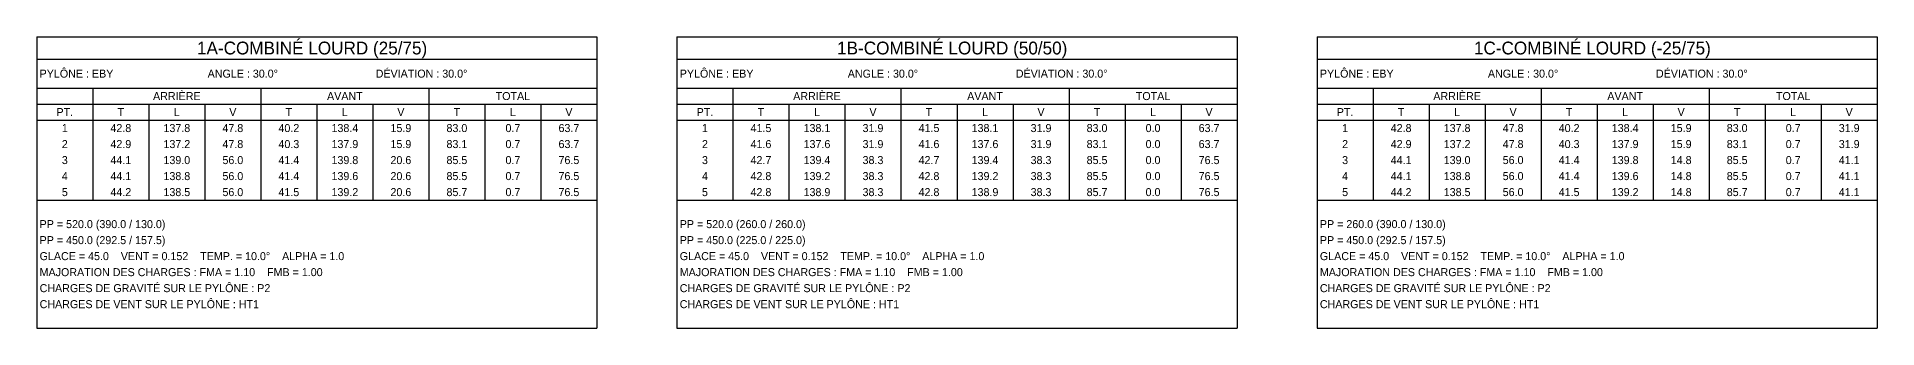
# Model space of a CAD drawing. Header units: metres. Extents: x 0 to 12350, y -182 to 0.
# Drawn here: x 0 to 1150, y -182 to 0 of the extents above; entities that cross this region are included whole.
import ezdxf
from ezdxf.enums import TextEntityAlignment as Align

# ---------------------------------------------------------------- set-up
doc = ezdxf.new("R2010")
doc.units = ezdxf.units.M

msp = doc.modelspace()

# ---------------------------------------------------------------- linework, layer by layer
at = {"color": 6}
for p, q in [((0, 0), (350, 0)), ((0, 0), (0, -182)), ((350, 0), (350, -182)), ((400, 0), (750, 0)), ((400, 0), (400, -182)), ((750, 0), (750, -182)), ((800, 0), (1150, 0)), ((800, 0), (800, -182)), ((1150, 0), (1150, -182)), ((0, -14), (350, -14)), ((400, -14), (750, -14)), ((800, -14), (1150, -14)), ((0, -32), (350, -32)), ((400, -32), (750, -32)), ((800, -32), (1150, -32)), ((0, -52), (350, -52)), ((400, -52), (750, -52)), ((800, -52), (1150, -52)), ((0, -102), (350, -102)), ((400, -102), (750, -102)), ((800, -102), (1150, -102)), ((0, -182), (350, -182)), ((400, -182), (750, -182)), ((800, -182), (1150, -182))]:
    msp.add_line(p, q, dxfattribs=at)
at = {"color": 4}
for p, q in [((35, -32), (35, -102)), ((140, -32), (140, -102)), ((245, -32), (245, -102)), ((435, -32), (435, -102)), ((540, -32), (540, -102)), ((645, -32), (645, -102)), ((835, -32), (835, -102)), ((940, -32), (940, -102)), ((1045, -32), (1045, -102)), ((0, -42), (350, -42)), ((70, -42), (70, -102)), ((105, -42), (105, -102)), ((175, -42), (175, -102)), ((210, -42), (210, -102)), ((280, -42), (280, -102)), ((315, -42), (315, -102)), ((400, -42), (750, -42)), ((470, -42), (470, -102)), ((505, -42), (505, -102)), ((575, -42), (575, -102)), ((610, -42), (610, -102)), ((680, -42), (680, -102)), ((715, -42), (715, -102)), ((800, -42), (1150, -42)), ((870, -42), (870, -102)), ((905, -42), (905, -102)), ((975, -42), (975, -102)), ((1010, -42), (1010, -102)), ((1080, -42), (1080, -102)), ((1115, -42), (1115, -102))]:
    msp.add_line(p, q, dxfattribs=at)

# ---------------------------------------------------------------- texts
for s, height, p in [('1A-COMBINÉ LOURD (25/75)  ', 8, (175, -7)), ('1B-COMBINÉ LOURD (50/50)  ', 8, (575, -7)), ('1C-COMBINÉ LOURD (-25/75)  ', 8, (975, -7)), ('ARRIÈRE', 5, (87.5, -37)), ('AVANT', 5, (192.5, -37)), ('TOTAL', 5, (297.5, -37)), ('ARRIÈRE', 5, (487.5, -37)), ('AVANT', 5, (592.5, -37)), ('TOTAL', 5, (697.5, -37)), ('ARRIÈRE', 5, (887.5, -37)), ('AVANT', 5, (992.5, -37)), ('TOTAL', 5, (1097.5, -37)), ('PT.', 5, (17.5, -47)), ('T', 5, (52.5, -47)), ('L', 5, (87.5, -47)), ('V', 5, (122.5, -47)), ('T', 5, (157.5, -47)), ('L', 5, (192.5, -47)), ('V', 5, (227.5, -47)), ('T', 5, (262.5, -47)), ('L', 5, (297.5, -47)), ('V', 5, (332.5, -47)), ('PT.', 5, (417.5, -47)), ('T', 5, (452.5, -47)), ('L', 5, (487.5, -47)), ('V', 5, (522.5, -47)), ('T', 5, (557.5, -47)), ('L', 5, (592.5, -47)), ('V', 5, (627.5, -47)), ('T', 5, (662.5, -47)), ('L', 5, (697.5, -47)), ('V', 5, (732.5, -47)), ('PT.', 5, (817.5, -47)), ('T', 5, (852.5, -47)), ('L', 5, (887.5, -47)), ('V', 5, (922.5, -47)), ('T', 5, (957.5, -47)), ('L', 5, (992.5, -47)), ('V', 5, (1027.5, -47)), ('T', 5, (1062.5, -47)), ('L', 5, (1097.5, -47)), ('V', 5, (1132.5, -47)), ('1', 5, (17.5, -57)), ('42.8', 5, (52.5, -57)), ('137.8', 5, (87.5, -57)), ('47.8', 5, (122.5, -57)), ('40.2', 5, (157.5, -57)), ('138.4', 5, (192.5, -57)), ('15.9', 5, (227.5, -57)), ('83.0', 5, (262.5, -57)), ('0.7', 5, (297.5, -57)), ('63.7', 5, (332.5, -57)), ('1', 5, (417.5, -57)), ('41.5', 5, (452.5, -57)), ('138.1', 5, (487.5, -57)), ('31.9', 5, (522.5, -57)), ('41.5', 5, (557.5, -57)), ('138.1', 5, (592.5, -57)), ('31.9', 5, (627.5, -57)), ('83.0', 5, (662.5, -57)), ('0.0', 5, (697.5, -57)), ('63.7', 5, (732.5, -57)), ('1', 5, (817.5, -57)), ('42.8', 5, (852.5, -57)), ('137.8', 5, (887.5, -57)), ('47.8', 5, (922.5, -57)), ('40.2', 5, (957.5, -57)), ('138.4', 5, (992.5, -57)), ('15.9', 5, (1027.5, -57)), ('83.0', 5, (1062.5, -57)), ('0.7', 5, (1097.5, -57)), ('31.9', 5, (1132.5, -57)), ('2', 5, (17.5, -67)), ('42.9', 5, (52.5, -67)), ('137.2', 5, (87.5, -67)), ('47.8', 5, (122.5, -67)), ('40.3', 5, (157.5, -67)), ('137.9', 5, (192.5, -67)), ('15.9', 5, (227.5, -67)), ('83.1', 5, (262.5, -67)), ('0.7', 5, (297.5, -67)), ('63.7', 5, (332.5, -67)), ('2', 5, (417.5, -67)), ('41.6', 5, (452.5, -67)), ('137.6', 5, (487.5, -67)), ('31.9', 5, (522.5, -67)), ('41.6', 5, (557.5, -67)), ('137.6', 5, (592.5, -67)), ('31.9', 5, (627.5, -67)), ('83.1', 5, (662.5, -67)), ('0.0', 5, (697.5, -67)), ('63.7', 5, (732.5, -67)), ('2', 5, (817.5, -67)), ('42.9', 5, (852.5, -67)), ('137.2', 5, (887.5, -67)), ('47.8', 5, (922.5, -67)), ('40.3', 5, (957.5, -67)), ('137.9', 5, (992.5, -67)), ('15.9', 5, (1027.5, -67)), ('83.1', 5, (1062.5, -67)), ('0.7', 5, (1097.5, -67)), ('31.9', 5, (1132.5, -67)), ('3', 5, (17.5, -77)), ('44.1', 5, (52.5, -77)), ('139.0', 5, (87.5, -77)), ('56.0', 5, (122.5, -77)), ('41.4', 5, (157.5, -77)), ('139.8', 5, (192.5, -77)), ('20.6', 5, (227.5, -77)), ('85.5', 5, (262.5, -77)), ('0.7', 5, (297.5, -77)), ('76.5', 5, (332.5, -77)), ('3', 5, (417.5, -77)), ('42.7', 5, (452.5, -77)), ('139.4', 5, (487.5, -77)), ('38.3', 5, (522.5, -77)), ('42.7', 5, (557.5, -77)), ('139.4', 5, (592.5, -77)), ('38.3', 5, (627.5, -77)), ('85.5', 5, (662.5, -77)), ('0.0', 5, (697.5, -77)), ('76.5', 5, (732.5, -77)), ('3', 5, (817.5, -77)), ('44.1', 5, (852.5, -77)), ('139.0', 5, (887.5, -77)), ('56.0', 5, (922.5, -77)), ('41.4', 5, (957.5, -77)), ('139.8', 5, (992.5, -77)), ('14.8', 5, (1027.5, -77)), ('85.5', 5, (1062.5, -77)), ('0.7', 5, (1097.5, -77)), ('41.1', 5, (1132.5, -77)), ('4', 5, (17.5, -87)), ('44.1', 5, (52.5, -87)), ('138.8', 5, (87.5, -87)), ('56.0', 5, (122.5, -87)), ('41.4', 5, (157.5, -87)), ('139.6', 5, (192.5, -87)), ('20.6', 5, (227.5, -87)), ('85.5', 5, (262.5, -87)), ('0.7', 5, (297.5, -87)), ('76.5', 5, (332.5, -87)), ('4', 5, (417.5, -87)), ('42.8', 5, (452.5, -87)), ('139.2', 5, (487.5, -87)), ('38.3', 5, (522.5, -87)), ('42.8', 5, (557.5, -87)), ('139.2', 5, (592.5, -87)), ('38.3', 5, (627.5, -87)), ('85.5', 5, (662.5, -87)), ('0.0', 5, (697.5, -87)), ('76.5', 5, (732.5, -87)), ('4', 5, (817.5, -87)), ('44.1', 5, (852.5, -87)), ('138.8', 5, (887.5, -87)), ('56.0', 5, (922.5, -87)), ('41.4', 5, (957.5, -87)), ('139.6', 5, (992.5, -87)), ('14.8', 5, (1027.5, -87)), ('85.5', 5, (1062.5, -87)), ('0.7', 5, (1097.5, -87)), ('41.1', 5, (1132.5, -87)), ('5', 5, (17.5, -97)), ('44.2', 5, (52.5, -97)), ('138.5', 5, (87.5, -97)), ('56.0', 5, (122.5, -97)), ('41.5', 5, (157.5, -97)), ('139.2', 5, (192.5, -97)), ('20.6', 5, (227.5, -97)), ('85.7', 5, (262.5, -97)), ('0.7', 5, (297.5, -97)), ('76.5', 5, (332.5, -97)), ('5', 5, (417.5, -97)), ('42.8', 5, (452.5, -97)), ('138.9', 5, (487.5, -97)), ('38.3', 5, (522.5, -97)), ('42.8', 5, (557.5, -97)), ('138.9', 5, (592.5, -97)), ('38.3', 5, (627.5, -97)), ('85.7', 5, (662.5, -97)), ('0.0', 5, (697.5, -97)), ('76.5', 5, (732.5, -97)), ('5', 5, (817.5, -97)), ('44.2', 5, (852.5, -97)), ('138.5', 5, (887.5, -97)), ('56.0', 5, (922.5, -97)), ('41.5', 5, (957.5, -97)), ('139.2', 5, (992.5, -97)), ('14.8', 5, (1027.5, -97)), ('85.7', 5, (1062.5, -97)), ('0.7', 5, (1097.5, -97)), ('41.1', 5, (1132.5, -97))]:
    msp.add_text(s, height=height).set_placement(p, align=Align.MIDDLE_CENTER)
for s, p in [('PYLÔNE : EBY', (1.75, -23)), ('ANGLE : 30.0°', (106.75, -23)), ('DÉVIATION : 30.0°', (211.75, -23)), ('PYLÔNE : EBY', (401.75, -23)), ('ANGLE : 30.0°', (506.75, -23)), ('DÉVIATION : 30.0°', (611.75, -23)), ('PYLÔNE : EBY', (801.75, -23)), ('ANGLE : 30.0°', (906.75, -23)), ('DÉVIATION : 30.0°', (1011.75, -23)), ('PP = 520.0 (390.0 / 130.0)', (1.75, -117)), ('PP = 520.0 (260.0 / 260.0)', (401.75, -117)), ('PP = 260.0 (390.0 / 130.0)', (801.75, -117)), ('PP = 450.0 (292.5 / 157.5)', (1.75, -127)), ('PP = 450.0 (225.0 / 225.0)', (401.75, -127)), ('PP = 450.0 (292.5 / 157.5)', (801.75, -127)), ('GLACE = 45.0    VENT = 0.152    TEMP. = 10.0°    ALPHA = 1.0', (1.75, -137)), ('GLACE = 45.0    VENT = 0.152    TEMP. = 10.0°    ALPHA = 1.0', (401.75, -137)), ('GLACE = 45.0    VENT = 0.152    TEMP. = 10.0°    ALPHA = 1.0', (801.75, -137)), ('MAJORATION DES CHARGES : FMA = 1.10    FMB = 1.00', (1.75, -147)), ('MAJORATION DES CHARGES : FMA = 1.10    FMB = 1.00', (401.75, -147)), ('MAJORATION DES CHARGES : FMA = 1.10    FMB = 1.00', (801.75, -147)), ('CHARGES DE GRAVITÉ SUR LE PYLÔNE : P2', (1.75, -157)), ('CHARGES DE GRAVITÉ SUR LE PYLÔNE : P2', (401.75, -157)), ('CHARGES DE GRAVITÉ SUR LE PYLÔNE : P2', (801.75, -157)), ('CHARGES DE VENT SUR LE PYLÔNE : HT1', (1.75, -167)), ('CHARGES DE VENT SUR LE PYLÔNE : HT1', (401.75, -167)), ('CHARGES DE VENT SUR LE PYLÔNE : HT1', (801.75, -167))]:
    msp.add_text(s, height=5).set_placement(p, align=Align.MIDDLE_LEFT)

doc.saveas('drawing.dxf')
